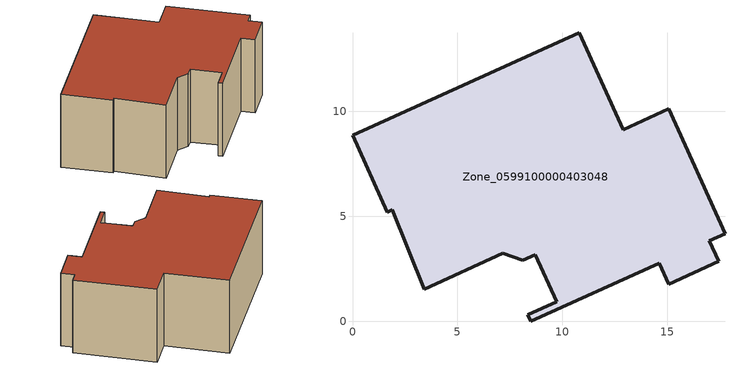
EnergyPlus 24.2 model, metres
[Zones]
Zone_0599100000403048
 floor ground (C_G): 14.6,2.76 8.5,0 8.35,0.32 9.72,0.94 8.71,3.17 8.11,2.9 7.15,3.24 3.42,1.52 1.89,5.3 1.65,5.19 0,8.86 10.8,13.73 12.88,9.12 15.06,10.11 17.74,4.17 16.99,3.84 17.45,2.85 15.06,1.75 z0
 wall outside (C_F): 12.88,9.12 10.8,13.73 0,8.86 1.65,5.19 1.89,5.3 3.42,1.52 7.15,3.24 8.11,2.9 8.71,3.17 9.72,0.94 8.35,0.32 8.5,0 14.6,2.76 15.06,1.75 17.45,2.85 16.99,3.84 17.74,4.17 15.06,10.11 12.88,9.12 z0:6.39
 roof outside (C_R): 8.5,0 14.6,2.76 15.06,1.75 17.45,2.85 16.99,3.84 17.74,4.17 15.06,10.11 12.88,9.12 10.8,13.73 0,8.86 1.65,5.19 1.89,5.3 3.42,1.52 7.15,3.24 8.11,2.9 8.71,3.17 9.72,0.94 8.35,0.32 z6.39
[BUILDING]
Pand.0599100000403048: North Axis=0; Terrain=City; Loads Convergence Tolerance Value=0.04; Temperature Convergence Tolerance Value=0.4; Solar Distribution=FullExterior; Maximum Number of Warmup Days=25; Minimum Number of Warmup Days=1
[Site:Location]
Rotterdam.The.Hague.AP_ZH_NLD Design_Conditions: Latitude=51.96; Longitude=4.45; Time Zone=1; Elevation=-4.5
[SITE:GROUNDTEMPERATURE:BUILDINGSURFACE]
18, 18, 18, 18, 18, 18, 18, 18, 18, 18, 18, 18
[MATERIAL] Thermal Absorptance=0.9; Solar Absorptance=0.7; Visible Absorptance=0.7
Name | Roughness | Thickness | Conductivity | Density | Specific Heat
G.D.1992-2005 | MediumSmooth | 0.15 | 0.06 | 540 | 1210
F.D.1992-2005 | Rough | 0.3 | 0.12 | 1920 | 840
R.D.1992-2005 | MediumRough | 0.2 | 0.08 | 1500 | 1000
[CONSTRUCTION]
C_G: G.D.1992-2005
C_F: F.D.1992-2005
C_R: R.D.1992-2005
[ZONE]
Zone_0599100000403048: Type=1; Multiplier=1; Ceiling Height=Autocalculate; Volume=Autocalculate; Floor Area=autocalculate; Part of Total Floor Area=Yes
[ZONEINFILTRATION:DESIGNFLOWRATE]
Infil_Zone_0599100000403048: Zone or ZoneList or Space or SpaceList=Zone_0599100000403048; Schedule=AlwaysOn; Design Flow Rate Calculation Method=Flow/Area; Flow Rate per Floor Area=0.0021; Constant Term Coefficient=1; Temperature Term Coefficient=0; Velocity Term Coefficient=0; Velocity Squared Term Coefficient=0
[HVACTEMPLATE:ZONE:IDEALLOADSAIRSYSTEM]
Zone_0599100000403048: Maximum Heating Supply Air Temperature=50; Minimum Cooling Supply Air Temperature=13; Maximum Heating Supply Air Humidity Ratio=0.0156; Minimum Cooling Supply Air Humidity Ratio=0.0077; Heating Limit=NoLimit; Cooling Limit=NoLimit; Dehumidification Control Type=ConstantSensibleHeatRatio; Cooling Sensible Heat Ratio=0.7; Dehumidification Setpoint=60; Humidification Control Type=None; Humidification Setpoint=30; Outdoor Air Method=None; Outdoor Air Flow Rate per Person=0.00944; Outdoor Air Flow Rate per Zone Floor Area=0; Outdoor Air Flow Rate per Zone=0; Demand Controlled Ventilation Type=None; Outdoor Air Economizer Type=NoEconomizer; Heat Recovery Type=None; Sensible Heat Recovery Effectiveness=0.7; Latent Heat Recovery Effectiveness=0.65
[ZONECONTROL:THERMOSTAT]
ThermostatControl_Zone_0599100000403048: Zone or ZoneList=Zone_0599100000403048; Control Type Schedule=DualSetpointControlType; Control 1=Thermostat_Zone_0599100000403048; Temperature Difference Between Cutout And Setpoint=0
[THERMOSTATSETPOINT:DUALSETPOINT]
Thermostat_Zone_0599100000403048: Heating Setpoint Temperature Schedule=HeatingSetpoint_Zone_0599100000403048; Cooling Setpoint Temperature Schedule=CoolingSetpoint_Zone_0599100000403048
[SCHEDULE:COMPACT]
HeatingSetpoint_Zone_0599100000403048: Through: 12/31, For: AllDays, Until: 24:00, 21
CoolingSetpoint_Zone_0599100000403048: Through: 12/31, For: AllDays, Until: 24:00, 24
DualSetpointControlType: Through: 12/31, For: AllDays, Until: 24:00, 4
AlwaysOn: Through: 12/31, For: AllDays, Until: 24:00, 1
